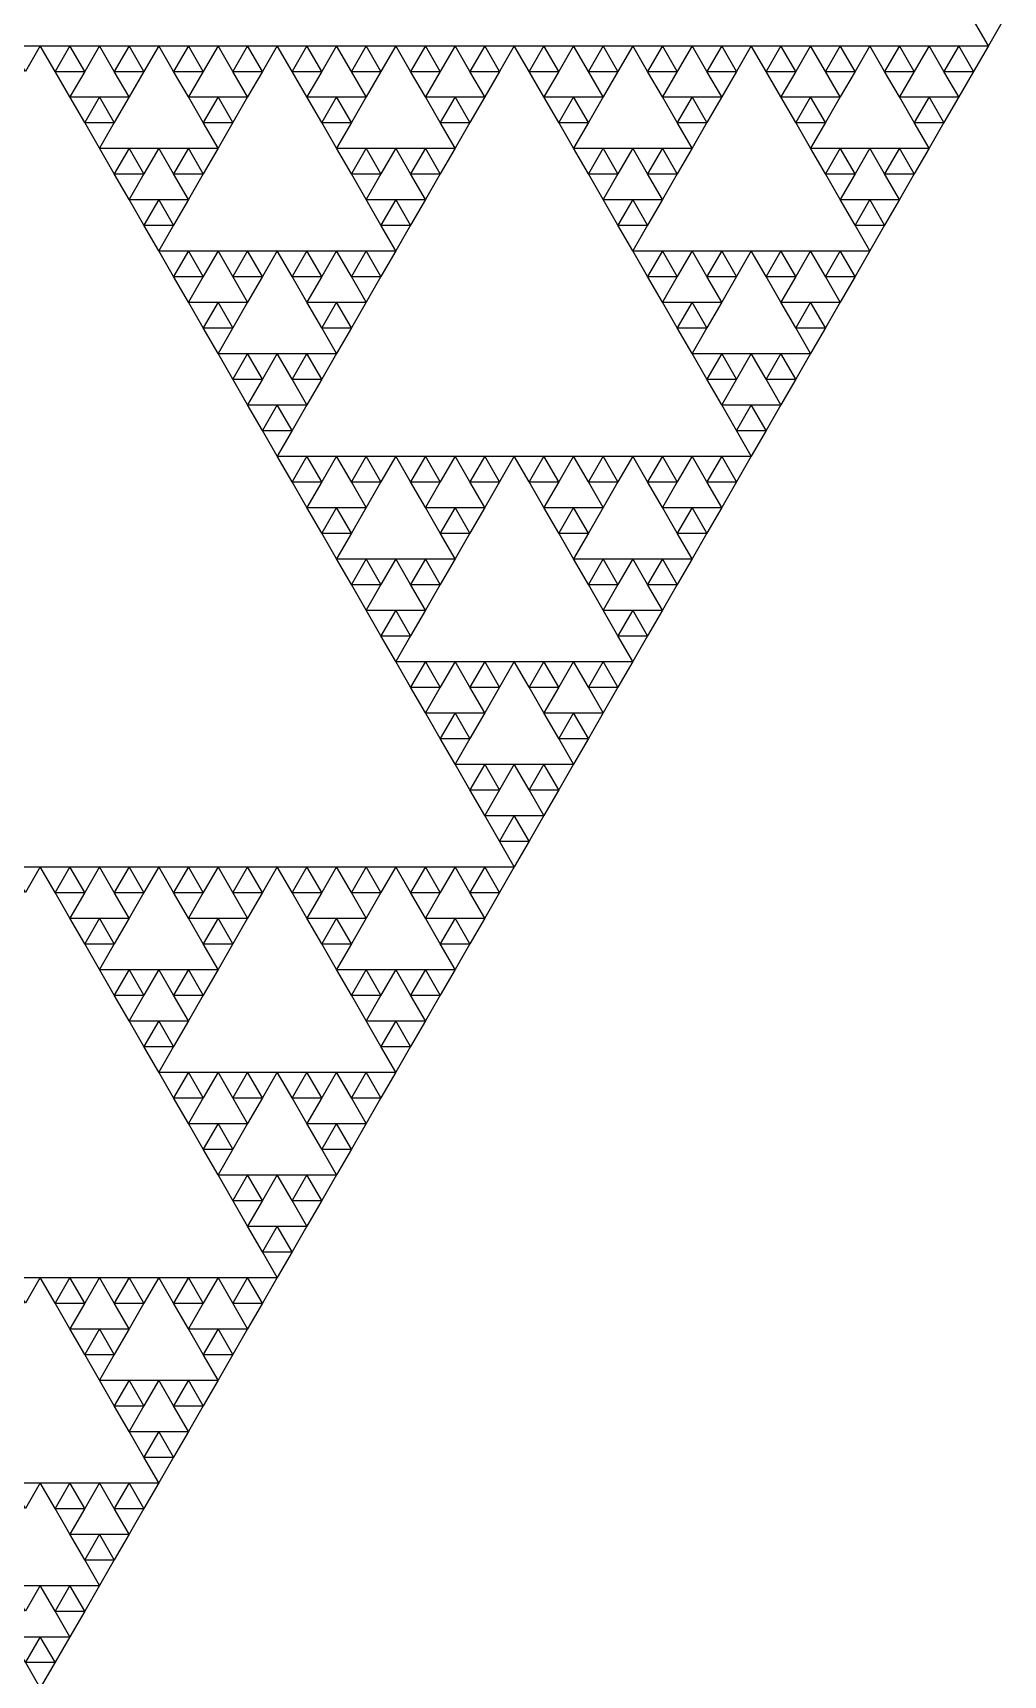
# Model space of a CAD drawing. Extents: x 0 to 1120, y 627 to 1597.
# Drawn here: x 420.8 to 491.7, y 874.2 to 994.3 of the extents above; entities that cross this region are included whole.
import ezdxf

# ---------------------------------------------------------------- set-up
doc = ezdxf.new("R2010")
doc.units = 0
doc.layers.get('0').update_dxf_attribs({"linetype": 'CONTINUOUS'})

msp = doc.modelspace()

# ---------------------------------------------------------------- linework, layer by layer
at = {"color": 3}
for points in [[(489.566, 995.284), (491.733, 995.284), (490.65, 993.407)], [(419.132, 993.407), (421.299, 993.407), (420.215, 991.53)], [(421.299, 993.407), (423.466, 993.407), (422.383, 991.53)], [(423.466, 993.407), (425.633, 993.407), (424.55, 991.53)], [(425.633, 993.407), (427.801, 993.407), (426.717, 991.53)], [(427.801, 993.407), (429.968, 993.407), (428.884, 991.53)], [(429.968, 993.407), (432.135, 993.407), (431.051, 991.53)], [(432.135, 993.407), (434.302, 993.407), (433.219, 991.53)], [(434.302, 993.407), (436.469, 993.407), (435.386, 991.53)], [(436.469, 993.407), (438.637, 993.407), (437.553, 991.53)], [(438.637, 993.407), (440.804, 993.407), (439.72, 991.53)], [(440.804, 993.407), (442.971, 993.407), (441.887, 991.53)], [(442.971, 993.407), (445.138, 993.407), (444.055, 991.53)], [(445.138, 993.407), (447.305, 993.407), (446.222, 991.53)], [(447.305, 993.407), (449.473, 993.407), (448.389, 991.53)], [(449.473, 993.407), (451.64, 993.407), (450.556, 991.53)], [(451.64, 993.407), (453.807, 993.407), (452.723, 991.53)], [(453.807, 993.407), (455.974, 993.407), (454.891, 991.53)], [(455.974, 993.407), (458.141, 993.407), (457.058, 991.53)], [(458.141, 993.407), (460.309, 993.407), (459.225, 991.53)], [(460.309, 993.407), (462.476, 993.407), (461.392, 991.53)], [(462.476, 993.407), (464.643, 993.407), (463.559, 991.53)], [(464.643, 993.407), (466.81, 993.407), (465.727, 991.53)], [(466.81, 993.407), (468.977, 993.407), (467.894, 991.53)], [(468.977, 993.407), (471.145, 993.407), (470.061, 991.53)], [(471.145, 993.407), (473.312, 993.407), (472.228, 991.53)], [(473.312, 993.407), (475.479, 993.407), (474.396, 991.53)], [(475.479, 993.407), (477.646, 993.407), (476.563, 991.53)], [(477.646, 993.407), (479.814, 993.407), (478.73, 991.53)], [(479.814, 993.407), (481.981, 993.407), (480.897, 991.53)], [(481.981, 993.407), (484.148, 993.407), (483.064, 991.53)], [(484.148, 993.407), (486.315, 993.407), (485.232, 991.53)], [(486.315, 993.407), (488.482, 993.407), (487.399, 991.53)], [(488.482, 993.407), (490.65, 993.407), (489.566, 991.53)], [(422.383, 991.53), (424.55, 991.53), (423.466, 989.654)], [(426.717, 991.53), (428.884, 991.53), (427.801, 989.654)], [(431.051, 991.53), (433.219, 991.53), (432.135, 989.654)], [(435.386, 991.53), (437.553, 991.53), (436.469, 989.654)], [(439.72, 991.53), (441.887, 991.53), (440.804, 989.654)], [(444.055, 991.53), (446.222, 991.53), (445.138, 989.654)], [(448.389, 991.53), (450.556, 991.53), (449.473, 989.654)], [(452.723, 991.53), (454.891, 991.53), (453.807, 989.654)], [(457.058, 991.53), (459.225, 991.53), (458.141, 989.654)], [(461.392, 991.53), (463.559, 991.53), (462.476, 989.654)], [(465.727, 991.53), (467.894, 991.53), (466.81, 989.654)], [(470.061, 991.53), (472.228, 991.53), (471.145, 989.654)], [(474.396, 991.53), (476.563, 991.53), (475.479, 989.654)], [(478.73, 991.53), (480.897, 991.53), (479.814, 989.654)], [(483.064, 991.53), (485.232, 991.53), (484.148, 989.654)], [(487.399, 991.53), (489.566, 991.53), (488.482, 989.654)], [(423.466, 989.654), (425.633, 989.654), (424.55, 987.777)], [(425.633, 989.654), (427.801, 989.654), (426.717, 987.777)], [(432.135, 989.654), (434.302, 989.654), (433.219, 987.777)], [(434.302, 989.654), (436.469, 989.654), (435.386, 987.777)], [(440.804, 989.654), (442.971, 989.654), (441.887, 987.777)], [(442.971, 989.654), (445.138, 989.654), (444.055, 987.777)], [(449.473, 989.654), (451.64, 989.654), (450.556, 987.777)], [(451.64, 989.654), (453.807, 989.654), (452.723, 987.777)], [(458.141, 989.654), (460.309, 989.654), (459.225, 987.777)], [(460.309, 989.654), (462.476, 989.654), (461.392, 987.777)], [(466.81, 989.654), (468.977, 989.654), (467.894, 987.777)], [(468.977, 989.654), (471.145, 989.654), (470.061, 987.777)], [(475.479, 989.654), (477.646, 989.654), (476.563, 987.777)], [(477.646, 989.654), (479.814, 989.654), (478.73, 987.777)], [(484.148, 989.654), (486.315, 989.654), (485.232, 987.777)], [(486.315, 989.654), (488.482, 989.654), (487.399, 987.777)], [(424.55, 987.777), (426.717, 987.777), (425.633, 985.9)], [(433.219, 987.777), (435.386, 987.777), (434.302, 985.9)], [(441.887, 987.777), (444.055, 987.777), (442.971, 985.9)], [(450.556, 987.777), (452.723, 987.777), (451.64, 985.9)], [(459.225, 987.777), (461.392, 987.777), (460.309, 985.9)], [(467.894, 987.777), (470.061, 987.777), (468.977, 985.9)], [(476.563, 987.777), (478.73, 987.777), (477.646, 985.9)], [(485.232, 987.777), (487.399, 987.777), (486.315, 985.9)], [(425.633, 985.9), (427.801, 985.9), (426.717, 984.023)], [(427.801, 985.9), (429.968, 985.9), (428.884, 984.023)], [(429.968, 985.9), (432.135, 985.9), (431.051, 984.023)], [(432.135, 985.9), (434.302, 985.9), (433.219, 984.023)], [(442.971, 985.9), (445.138, 985.9), (444.055, 984.023)], [(445.138, 985.9), (447.305, 985.9), (446.222, 984.023)], [(447.305, 985.9), (449.473, 985.9), (448.389, 984.023)], [(449.473, 985.9), (451.64, 985.9), (450.556, 984.023)], [(460.309, 985.9), (462.476, 985.9), (461.392, 984.023)], [(462.476, 985.9), (464.643, 985.9), (463.559, 984.023)], [(464.643, 985.9), (466.81, 985.9), (465.727, 984.023)], [(466.81, 985.9), (468.977, 985.9), (467.894, 984.023)], [(477.646, 985.9), (479.814, 985.9), (478.73, 984.023)], [(479.814, 985.9), (481.981, 985.9), (480.897, 984.023)], [(481.981, 985.9), (484.148, 985.9), (483.064, 984.023)], [(484.148, 985.9), (486.315, 985.9), (485.232, 984.023)], [(426.717, 984.023), (428.884, 984.023), (427.801, 982.146)], [(431.051, 984.023), (433.219, 984.023), (432.135, 982.146)], [(444.055, 984.023), (446.222, 984.023), (445.138, 982.146)], [(448.389, 984.023), (450.556, 984.023), (449.473, 982.146)], [(461.392, 984.023), (463.559, 984.023), (462.476, 982.146)], [(465.727, 984.023), (467.894, 984.023), (466.81, 982.146)], [(478.73, 984.023), (480.897, 984.023), (479.814, 982.146)], [(483.064, 984.023), (485.232, 984.023), (484.148, 982.146)], [(427.801, 982.146), (429.968, 982.146), (428.884, 980.269)], [(429.968, 982.146), (432.135, 982.146), (431.051, 980.269)], [(445.138, 982.146), (447.305, 982.146), (446.222, 980.269)], [(447.305, 982.146), (449.473, 982.146), (448.389, 980.269)], [(462.476, 982.146), (464.643, 982.146), (463.559, 980.269)], [(464.643, 982.146), (466.81, 982.146), (465.727, 980.269)], [(479.814, 982.146), (481.981, 982.146), (480.897, 980.269)], [(481.981, 982.146), (484.148, 982.146), (483.064, 980.269)], [(428.884, 980.269), (431.051, 980.269), (429.968, 978.392)], [(446.222, 980.269), (448.389, 980.269), (447.305, 978.392)], [(463.559, 980.269), (465.727, 980.269), (464.643, 978.392)], [(480.897, 980.269), (483.064, 980.269), (481.981, 978.392)], [(429.968, 978.392), (432.135, 978.392), (431.051, 976.516)], [(432.135, 978.392), (434.302, 978.392), (433.219, 976.516)], [(434.302, 978.392), (436.469, 978.392), (435.386, 976.516)], [(436.469, 978.392), (438.637, 978.392), (437.553, 976.516)], [(438.637, 978.392), (440.804, 978.392), (439.72, 976.516)], [(440.804, 978.392), (442.971, 978.392), (441.887, 976.516)], [(442.971, 978.392), (445.138, 978.392), (444.055, 976.516)], [(445.138, 978.392), (447.305, 978.392), (446.222, 976.516)], [(464.643, 978.392), (466.81, 978.392), (465.727, 976.516)], [(466.81, 978.392), (468.977, 978.392), (467.894, 976.516)], [(468.977, 978.392), (471.145, 978.392), (470.061, 976.516)], [(471.145, 978.392), (473.312, 978.392), (472.228, 976.516)], [(473.312, 978.392), (475.479, 978.392), (474.396, 976.516)], [(475.479, 978.392), (477.646, 978.392), (476.563, 976.516)], [(477.646, 978.392), (479.814, 978.392), (478.73, 976.516)], [(479.814, 978.392), (481.981, 978.392), (480.897, 976.516)], [(431.051, 976.516), (433.219, 976.516), (432.135, 974.639)], [(435.386, 976.516), (437.553, 976.516), (436.469, 974.639)], [(439.72, 976.516), (441.887, 976.516), (440.804, 974.639)], [(444.055, 976.516), (446.222, 976.516), (445.138, 974.639)], [(465.727, 976.516), (467.894, 976.516), (466.81, 974.639)], [(470.061, 976.516), (472.228, 976.516), (471.145, 974.639)], [(474.396, 976.516), (476.563, 976.516), (475.479, 974.639)], [(478.73, 976.516), (480.897, 976.516), (479.814, 974.639)], [(432.135, 974.639), (434.302, 974.639), (433.219, 972.762)], [(434.302, 974.639), (436.469, 974.639), (435.386, 972.762)], [(440.804, 974.639), (442.971, 974.639), (441.887, 972.762)], [(442.971, 974.639), (445.138, 974.639), (444.055, 972.762)], [(466.81, 974.639), (468.977, 974.639), (467.894, 972.762)], [(468.977, 974.639), (471.145, 974.639), (470.061, 972.762)], [(475.479, 974.639), (477.646, 974.639), (476.563, 972.762)], [(477.646, 974.639), (479.814, 974.639), (478.73, 972.762)], [(433.219, 972.762), (435.386, 972.762), (434.302, 970.885)], [(441.887, 972.762), (444.055, 972.762), (442.971, 970.885)], [(467.894, 972.762), (470.061, 972.762), (468.977, 970.885)], [(476.563, 972.762), (478.73, 972.762), (477.646, 970.885)], [(434.302, 970.885), (436.469, 970.885), (435.386, 969.008)], [(436.469, 970.885), (438.637, 970.885), (437.553, 969.008)], [(438.637, 970.885), (440.804, 970.885), (439.72, 969.008)], [(440.804, 970.885), (442.971, 970.885), (441.887, 969.008)], [(468.977, 970.885), (471.145, 970.885), (470.061, 969.008)], [(471.145, 970.885), (473.312, 970.885), (472.228, 969.008)], [(473.312, 970.885), (475.479, 970.885), (474.396, 969.008)], [(475.479, 970.885), (477.646, 970.885), (476.563, 969.008)], [(435.386, 969.008), (437.553, 969.008), (436.469, 967.131)], [(439.72, 969.008), (441.887, 969.008), (440.804, 967.131)], [(470.061, 969.008), (472.228, 969.008), (471.145, 967.131)], [(474.396, 969.008), (476.563, 969.008), (475.479, 967.131)], [(436.469, 967.131), (438.637, 967.131), (437.553, 965.254)], [(438.637, 967.131), (440.804, 967.131), (439.72, 965.254)], [(471.145, 967.131), (473.312, 967.131), (472.228, 965.254)], [(473.312, 967.131), (475.479, 967.131), (474.396, 965.254)], [(437.553, 965.254), (439.72, 965.254), (438.637, 963.378)], [(472.228, 965.254), (474.396, 965.254), (473.312, 963.378)], [(438.637, 963.378), (440.804, 963.378), (439.72, 961.501)], [(440.804, 963.378), (442.971, 963.378), (441.887, 961.501)], [(442.971, 963.378), (445.138, 963.378), (444.055, 961.501)], [(445.138, 963.378), (447.305, 963.378), (446.222, 961.501)], [(447.305, 963.378), (449.473, 963.378), (448.389, 961.501)], [(449.473, 963.378), (451.64, 963.378), (450.556, 961.501)], [(451.64, 963.378), (453.807, 963.378), (452.723, 961.501)], [(453.807, 963.378), (455.974, 963.378), (454.891, 961.501)], [(455.974, 963.378), (458.141, 963.378), (457.058, 961.501)], [(458.141, 963.378), (460.309, 963.378), (459.225, 961.501)], [(460.309, 963.378), (462.476, 963.378), (461.392, 961.501)], [(462.476, 963.378), (464.643, 963.378), (463.559, 961.501)], [(464.643, 963.378), (466.81, 963.378), (465.727, 961.501)], [(466.81, 963.378), (468.977, 963.378), (467.894, 961.501)], [(468.977, 963.378), (471.145, 963.378), (470.061, 961.501)], [(471.145, 963.378), (473.312, 963.378), (472.228, 961.501)], [(439.72, 961.501), (441.887, 961.501), (440.804, 959.624)], [(444.055, 961.501), (446.222, 961.501), (445.138, 959.624)], [(448.389, 961.501), (450.556, 961.501), (449.473, 959.624)], [(452.723, 961.501), (454.891, 961.501), (453.807, 959.624)], [(457.058, 961.501), (459.225, 961.501), (458.141, 959.624)], [(461.392, 961.501), (463.559, 961.501), (462.476, 959.624)], [(465.727, 961.501), (467.894, 961.501), (466.81, 959.624)], [(470.061, 961.501), (472.228, 961.501), (471.145, 959.624)], [(440.804, 959.624), (442.971, 959.624), (441.887, 957.747)], [(442.971, 959.624), (445.138, 959.624), (444.055, 957.747)], [(449.473, 959.624), (451.64, 959.624), (450.556, 957.747)], [(451.64, 959.624), (453.807, 959.624), (452.723, 957.747)], [(458.141, 959.624), (460.309, 959.624), (459.225, 957.747)], [(460.309, 959.624), (462.476, 959.624), (461.392, 957.747)], [(466.81, 959.624), (468.977, 959.624), (467.894, 957.747)], [(468.977, 959.624), (471.145, 959.624), (470.061, 957.747)], [(441.887, 957.747), (444.055, 957.747), (442.971, 955.87)], [(450.556, 957.747), (452.723, 957.747), (451.64, 955.87)], [(459.225, 957.747), (461.392, 957.747), (460.309, 955.87)], [(467.894, 957.747), (470.061, 957.747), (468.977, 955.87)], [(442.971, 955.87), (445.138, 955.87), (444.055, 953.993)], [(445.138, 955.87), (447.305, 955.87), (446.222, 953.993)], [(447.305, 955.87), (449.473, 955.87), (448.389, 953.993)], [(449.473, 955.87), (451.64, 955.87), (450.556, 953.993)], [(460.309, 955.87), (462.476, 955.87), (461.392, 953.993)], [(462.476, 955.87), (464.643, 955.87), (463.559, 953.993)], [(464.643, 955.87), (466.81, 955.87), (465.727, 953.993)], [(466.81, 955.87), (468.977, 955.87), (467.894, 953.993)], [(444.055, 953.993), (446.222, 953.993), (445.138, 952.116)], [(448.389, 953.993), (450.556, 953.993), (449.473, 952.116)], [(461.392, 953.993), (463.559, 953.993), (462.476, 952.116)], [(465.727, 953.993), (467.894, 953.993), (466.81, 952.116)], [(445.138, 952.116), (447.305, 952.116), (446.222, 950.24)], [(447.305, 952.116), (449.473, 952.116), (448.389, 950.24)], [(462.476, 952.116), (464.643, 952.116), (463.559, 950.24)], [(464.643, 952.116), (466.81, 952.116), (465.727, 950.24)], [(446.222, 950.24), (448.389, 950.24), (447.305, 948.363)], [(463.559, 950.24), (465.727, 950.24), (464.643, 948.363)], [(447.305, 948.363), (449.473, 948.363), (448.389, 946.486)], [(449.473, 948.363), (451.64, 948.363), (450.556, 946.486)], [(451.64, 948.363), (453.807, 948.363), (452.723, 946.486)], [(453.807, 948.363), (455.974, 948.363), (454.891, 946.486)], [(455.974, 948.363), (458.141, 948.363), (457.058, 946.486)], [(458.141, 948.363), (460.309, 948.363), (459.225, 946.486)], [(460.309, 948.363), (462.476, 948.363), (461.392, 946.486)], [(462.476, 948.363), (464.643, 948.363), (463.559, 946.486)], [(448.389, 946.486), (450.556, 946.486), (449.473, 944.609)], [(452.723, 946.486), (454.891, 946.486), (453.807, 944.609)], [(457.058, 946.486), (459.225, 946.486), (458.141, 944.609)], [(461.392, 946.486), (463.559, 946.486), (462.476, 944.609)], [(449.473, 944.609), (451.64, 944.609), (450.556, 942.732)], [(451.64, 944.609), (453.807, 944.609), (452.723, 942.732)], [(458.141, 944.609), (460.309, 944.609), (459.225, 942.732)], [(460.309, 944.609), (462.476, 944.609), (461.392, 942.732)], [(450.556, 942.732), (452.723, 942.732), (451.64, 940.855)], [(459.225, 942.732), (461.392, 942.732), (460.309, 940.855)], [(451.64, 940.855), (453.807, 940.855), (452.723, 938.978)], [(453.807, 940.855), (455.974, 940.855), (454.891, 938.978)], [(455.974, 940.855), (458.141, 940.855), (457.058, 938.978)], [(458.141, 940.855), (460.309, 940.855), (459.225, 938.978)], [(452.723, 938.978), (454.891, 938.978), (453.807, 937.102)], [(457.058, 938.978), (459.225, 938.978), (458.141, 937.102)], [(453.807, 937.102), (455.974, 937.102), (454.891, 935.225)], [(455.974, 937.102), (458.141, 937.102), (457.058, 935.225)], [(454.891, 935.225), (457.058, 935.225), (455.974, 933.348)], [(419.132, 933.348), (421.299, 933.348), (420.215, 931.471)], [(421.299, 933.348), (423.466, 933.348), (422.383, 931.471)], [(423.466, 933.348), (425.633, 933.348), (424.55, 931.471)], [(425.633, 933.348), (427.801, 933.348), (426.717, 931.471)], [(427.801, 933.348), (429.968, 933.348), (428.884, 931.471)], [(429.968, 933.348), (432.135, 933.348), (431.051, 931.471)], [(432.135, 933.348), (434.302, 933.348), (433.219, 931.471)], [(434.302, 933.348), (436.469, 933.348), (435.386, 931.471)], [(436.469, 933.348), (438.637, 933.348), (437.553, 931.471)], [(438.637, 933.348), (440.804, 933.348), (439.72, 931.471)], [(440.804, 933.348), (442.971, 933.348), (441.887, 931.471)], [(442.971, 933.348), (445.138, 933.348), (444.055, 931.471)], [(445.138, 933.348), (447.305, 933.348), (446.222, 931.471)], [(447.305, 933.348), (449.473, 933.348), (448.389, 931.471)], [(449.473, 933.348), (451.64, 933.348), (450.556, 931.471)], [(451.64, 933.348), (453.807, 933.348), (452.723, 931.471)], [(453.807, 933.348), (455.974, 933.348), (454.891, 931.471)], [(422.383, 931.471), (424.55, 931.471), (423.466, 929.594)], [(426.717, 931.471), (428.884, 931.471), (427.801, 929.594)], [(431.051, 931.471), (433.219, 931.471), (432.135, 929.594)], [(435.386, 931.471), (437.553, 931.471), (436.469, 929.594)], [(439.72, 931.471), (441.887, 931.471), (440.804, 929.594)], [(444.055, 931.471), (446.222, 931.471), (445.138, 929.594)], [(448.389, 931.471), (450.556, 931.471), (449.473, 929.594)], [(452.723, 931.471), (454.891, 931.471), (453.807, 929.594)], [(423.466, 929.594), (425.633, 929.594), (424.55, 927.717)], [(425.633, 929.594), (427.801, 929.594), (426.717, 927.717)], [(432.135, 929.594), (434.302, 929.594), (433.219, 927.717)], [(434.302, 929.594), (436.469, 929.594), (435.386, 927.717)], [(440.804, 929.594), (442.971, 929.594), (441.887, 927.717)], [(442.971, 929.594), (445.138, 929.594), (444.055, 927.717)], [(449.473, 929.594), (451.64, 929.594), (450.556, 927.717)], [(451.64, 929.594), (453.807, 929.594), (452.723, 927.717)], [(424.55, 927.717), (426.717, 927.717), (425.633, 925.841)], [(433.219, 927.717), (435.386, 927.717), (434.302, 925.841)], [(441.887, 927.717), (444.055, 927.717), (442.971, 925.841)], [(450.556, 927.717), (452.723, 927.717), (451.64, 925.841)], [(425.633, 925.841), (427.801, 925.841), (426.717, 923.964)], [(427.801, 925.841), (429.968, 925.841), (428.884, 923.964)], [(429.968, 925.841), (432.135, 925.841), (431.051, 923.964)], [(432.135, 925.841), (434.302, 925.841), (433.219, 923.964)], [(442.971, 925.841), (445.138, 925.841), (444.055, 923.964)], [(445.138, 925.841), (447.305, 925.841), (446.222, 923.964)], [(447.305, 925.841), (449.473, 925.841), (448.389, 923.964)], [(449.473, 925.841), (451.64, 925.841), (450.556, 923.964)], [(426.717, 923.964), (428.884, 923.964), (427.801, 922.087)], [(431.051, 923.964), (433.219, 923.964), (432.135, 922.087)], [(444.055, 923.964), (446.222, 923.964), (445.138, 922.087)], [(448.389, 923.964), (450.556, 923.964), (449.473, 922.087)], [(427.801, 922.087), (429.968, 922.087), (428.884, 920.21)], [(429.968, 922.087), (432.135, 922.087), (431.051, 920.21)], [(445.138, 922.087), (447.305, 922.087), (446.222, 920.21)], [(447.305, 922.087), (449.473, 922.087), (448.389, 920.21)], [(428.884, 920.21), (431.051, 920.21), (429.968, 918.333)], [(446.222, 920.21), (448.389, 920.21), (447.305, 918.333)], [(429.968, 918.333), (432.135, 918.333), (431.051, 916.456)], [(432.135, 918.333), (434.302, 918.333), (433.219, 916.456)], [(434.302, 918.333), (436.469, 918.333), (435.386, 916.456)], [(436.469, 918.333), (438.637, 918.333), (437.553, 916.456)], [(438.637, 918.333), (440.804, 918.333), (439.72, 916.456)], [(440.804, 918.333), (442.971, 918.333), (441.887, 916.456)], [(442.971, 918.333), (445.138, 918.333), (444.055, 916.456)], [(445.138, 918.333), (447.305, 918.333), (446.222, 916.456)], [(431.051, 916.456), (433.219, 916.456), (432.135, 914.579)], [(435.386, 916.456), (437.553, 916.456), (436.469, 914.579)], [(439.72, 916.456), (441.887, 916.456), (440.804, 914.579)], [(444.055, 916.456), (446.222, 916.456), (445.138, 914.579)], [(432.135, 914.579), (434.302, 914.579), (433.219, 912.703)], [(434.302, 914.579), (436.469, 914.579), (435.386, 912.703)], [(440.804, 914.579), (442.971, 914.579), (441.887, 912.703)], [(442.971, 914.579), (445.138, 914.579), (444.055, 912.703)], [(433.219, 912.703), (435.386, 912.703), (434.302, 910.826)], [(441.887, 912.703), (444.055, 912.703), (442.971, 910.826)], [(434.302, 910.826), (436.469, 910.826), (435.386, 908.949)], [(436.469, 910.826), (438.637, 910.826), (437.553, 908.949)], [(438.637, 910.826), (440.804, 910.826), (439.72, 908.949)], [(440.804, 910.826), (442.971, 910.826), (441.887, 908.949)], [(435.386, 908.949), (437.553, 908.949), (436.469, 907.072)], [(439.72, 908.949), (441.887, 908.949), (440.804, 907.072)], [(436.469, 907.072), (438.637, 907.072), (437.553, 905.195)], [(438.637, 907.072), (440.804, 907.072), (439.72, 905.195)], [(437.553, 905.195), (439.72, 905.195), (438.637, 903.318)], [(419.132, 903.318), (421.299, 903.318), (420.215, 901.441)], [(421.299, 903.318), (423.466, 903.318), (422.383, 901.441)], [(423.466, 903.318), (425.633, 903.318), (424.55, 901.441)], [(425.633, 903.318), (427.801, 903.318), (426.717, 901.441)], [(427.801, 903.318), (429.968, 903.318), (428.884, 901.441)], [(429.968, 903.318), (432.135, 903.318), (431.051, 901.441)], [(432.135, 903.318), (434.302, 903.318), (433.219, 901.441)], [(434.302, 903.318), (436.469, 903.318), (435.386, 901.441)], [(436.469, 903.318), (438.637, 903.318), (437.553, 901.441)], [(422.383, 901.441), (424.55, 901.441), (423.466, 899.565)], [(426.717, 901.441), (428.884, 901.441), (427.801, 899.565)], [(431.051, 901.441), (433.219, 901.441), (432.135, 899.565)], [(435.386, 901.441), (437.553, 901.441), (436.469, 899.565)], [(423.466, 899.565), (425.633, 899.565), (424.55, 897.688)], [(425.633, 899.565), (427.801, 899.565), (426.717, 897.688)], [(432.135, 899.565), (434.302, 899.565), (433.219, 897.688)], [(434.302, 899.565), (436.469, 899.565), (435.386, 897.688)], [(424.55, 897.688), (426.717, 897.688), (425.633, 895.811)], [(433.219, 897.688), (435.386, 897.688), (434.302, 895.811)], [(425.633, 895.811), (427.801, 895.811), (426.717, 893.934)], [(427.801, 895.811), (429.968, 895.811), (428.884, 893.934)], [(429.968, 895.811), (432.135, 895.811), (431.051, 893.934)], [(432.135, 895.811), (434.302, 895.811), (433.219, 893.934)], [(426.717, 893.934), (428.884, 893.934), (427.801, 892.057)], [(431.051, 893.934), (433.219, 893.934), (432.135, 892.057)], [(427.801, 892.057), (429.968, 892.057), (428.884, 890.18)], [(429.968, 892.057), (432.135, 892.057), (431.051, 890.18)], [(428.884, 890.18), (431.051, 890.18), (429.968, 888.303)], [(419.132, 888.303), (421.299, 888.303), (420.215, 886.427)], [(421.299, 888.303), (423.466, 888.303), (422.383, 886.427)], [(423.466, 888.303), (425.633, 888.303), (424.55, 886.427)], [(425.633, 888.303), (427.801, 888.303), (426.717, 886.427)], [(427.801, 888.303), (429.968, 888.303), (428.884, 886.427)], [(422.383, 886.427), (424.55, 886.427), (423.466, 884.55)], [(426.717, 886.427), (428.884, 886.427), (427.801, 884.55)], [(423.466, 884.55), (425.633, 884.55), (424.55, 882.673)], [(425.633, 884.55), (427.801, 884.55), (426.717, 882.673)], [(424.55, 882.673), (426.717, 882.673), (425.633, 880.796)], [(419.132, 880.796), (421.299, 880.796), (420.215, 878.919)], [(421.299, 880.796), (423.466, 880.796), (422.383, 878.919)], [(423.466, 880.796), (425.633, 880.796), (424.55, 878.919)], [(422.383, 878.919), (424.55, 878.919), (423.466, 877.042)], [(419.132, 877.042), (421.299, 877.042), (420.215, 875.166)], [(421.299, 877.042), (423.466, 877.042), (422.383, 875.166)], [(420.215, 875.166), (422.383, 875.166), (421.299, 873.289)]]:
    msp.add_lwpolyline(points, close=True, dxfattribs=at)

doc.saveas('drawing.dxf')
